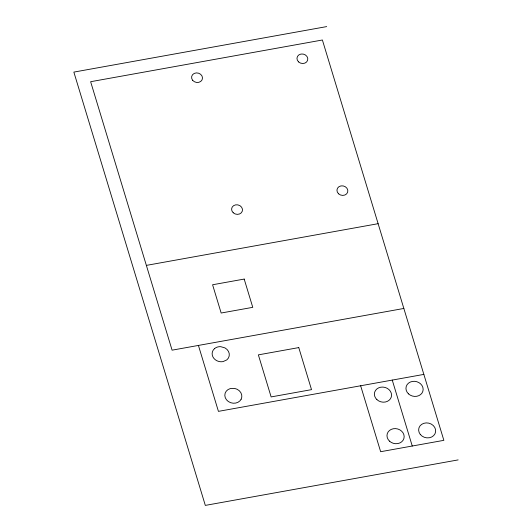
<?xml version="1.0" encoding="UTF-8"?>
<svg xmlns="http://www.w3.org/2000/svg" width="532" height="532" viewBox="0 0 532 532"><rect width="100%" height="100%" fill="white"/><g stroke="black" fill="none" stroke-linecap="round" stroke-linejoin="round"><path stroke-width="0.8" d="M326.681 26.6L73.855 72.099L205.319 505.4L458.145 459.901M146.367 265.388L378.126 223.686M403.848 308.46L172.089 350.169L90.633 81.709L322.392 40L443.861 440.336L380.653 451.708L360.649 385.773M423.851 374.402L218.433 411.362L198.423 345.428M392.25 380.087L412.253 446.022M241.142 399.2L239.992 400.809A8.585 7.435 13.7 0 1 226.472 399.791A8.585 7.435 13.7 0 1 230.223 388.599L234.605 388.42A8.585 7.435 13.7 0 1 241.142 399.2M214.635 348.54L213.272 350.023A8.658 7.495 13.7 0 0 213.924 358.435A8.658 7.495 13.7 0 0 222.981 361.634L226.825 359.891A8.658 7.495 13.7 0 0 225.003 347.915L220.7 346.664A8.658 7.495 13.7 0 0 214.635 348.54M244.188 279.074L212.587 284.76L221.159 313.022L252.767 307.336L244.188 279.074M298.765 347.589L258.366 354.864L271.127 396.919L311.519 389.643L298.765 347.589M298.558 61.898A5.46 4.728 13.7 0 0 307.629 60.262A5.46 4.728 13.7 0 0 300.966 54.058A5.46 4.728 13.7 0 0 298.558 61.898M338.545 193.788A5.5 4.761 13.7 0 0 347.669 192.152A5.5 4.761 13.7 0 0 340.965 185.907A5.5 4.761 13.7 0 0 338.545 193.788M376.909 399.625A8.658 7.495 13.7 0 0 391.279 397.038A8.658 7.495 13.7 0 0 380.719 387.21A8.658 7.495 13.7 0 0 376.909 399.625M420.293 434.438A8.585 7.435 13.7 0 0 434.963 433.853A8.585 7.435 13.7 0 0 426.205 422.9A8.585 7.435 13.7 0 0 420.293 434.438M408.49 393.866A8.658 7.495 13.7 0 0 422.86 391.279A8.658 7.495 13.7 0 0 412.3 381.444A8.658 7.495 13.7 0 0 408.49 393.866M389.517 441.161A8.658 7.495 13.7 0 0 403.881 438.574A8.658 7.495 13.7 0 0 393.321 428.739A8.658 7.495 13.7 0 0 389.517 441.161M192.65 80.299A5.5 4.761 13.7 0 0 202.047 79.9A5.5 4.761 13.7 0 0 196.414 72.897A5.5 4.761 13.7 0 0 192.65 80.299M233.202 212.747A5.5 4.761 13.7 0 0 242.326 211.104A5.5 4.761 13.7 0 0 235.623 204.86A5.5 4.761 13.7 0 0 233.202 212.747"/></g></svg>
